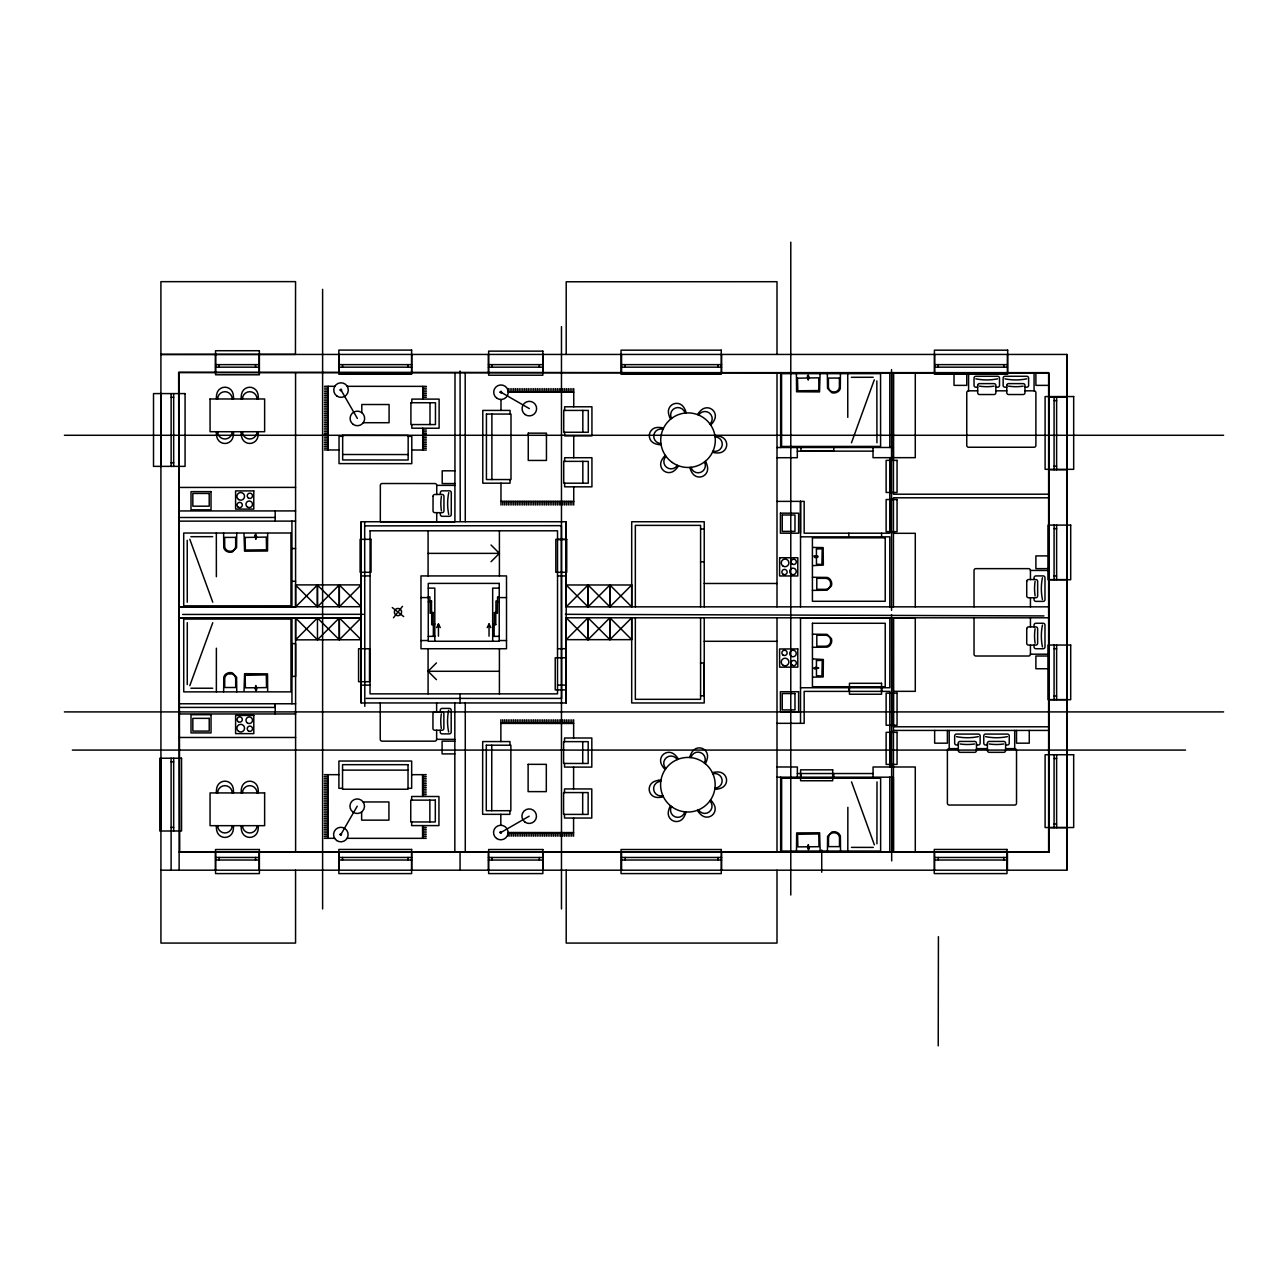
<?xml version="1.0" encoding="UTF-8"?>
<svg xmlns="http://www.w3.org/2000/svg" width="1288" height="1288" viewBox="0 0 1288 1288"><rect width="100%" height="100%" fill="white"/><g stroke="black" fill="none" stroke-linecap="round" stroke-linejoin="round"><path stroke-width="1.5" d="M160.936 870.189L1066.818 870.205L1066.818 354.442L160.936 354.442L295.451 354.393L295.564 281.621L160.903 281.669L160.936 943.074L295.564 943.074L295.564 870.189M160.936 831.001L160.936 758.23M160.936 466.433L160.936 393.645M171.111 870.189L171.111 758.23M171.127 466.433L171.127 393.645M173.671 831.001L173.671 758.23M173.671 466.433L173.671 393.645M179.129 870.189L179.129 372.635L1048.625 372.635L1048.625 852.012L179.129 851.996M187.259 684.572L187.291 622.7M215.515 870.189L215.515 851.996M215.515 372.635L215.515 354.442M216.368 691.881L216.384 648.202M219.153 860.014L219.153 857.454M219.153 367.177L219.153 364.633M223.645 691.881L223.806 677.246A5.699 5.699 0 0 1 225.947 673.994L227.96 672.948A7.148 7.148 0 0 1 232.452 672.948L236.606 677.246L236.751 691.881M244.028 691.35L244.591 673.688L267.534 673.866L267.679 691.35M255.539 860.014L255.539 857.454M255.539 367.177L255.539 364.633M259.178 870.189L259.178 851.996M259.178 372.635L259.178 354.442M275.181 517.47L179.096 517.502L179.129 606.841L295.596 606.793L295.58 584.897L361.171 584.881L361.187 639.75L295.612 639.862L295.596 617.999L361.139 617.918L339.308 639.782L317.46 617.966L295.612 639.862M295.596 606.793L295.564 372.635M324.479 449.963L328.118 449.963L328.166 386.303M338.889 870.189L338.889 851.996M338.905 372.635L338.905 354.442M342.528 860.014L342.528 857.454M342.544 367.177L342.544 364.633M361.187 702.958L361.187 521.737L566.205 521.737L566.205 702.958L361.187 702.958L361.187 617.95L179.129 617.789L295.596 617.999L317.476 639.814L339.308 617.95L339.356 639.782L339.291 617.918L361.187 639.75M179.129 606.841L361.187 606.712L361.187 521.737M361.799 412.659L361.799 404.513L389.089 404.529L389.073 422.722L363.28 422.706M408.022 860.014L408.022 857.454M408.038 367.177L408.038 364.633M411.661 870.205L411.661 851.996M411.822 424.557L411.822 428.196L439.095 428.228L439.128 399.119L411.838 399.103L411.838 402.742M411.677 372.635L411.677 354.442M420.983 640.539L420.983 648.733L506.506 648.733L506.506 575.929L420.967 575.929L420.983 640.539L428.26 640.539M422.706 450.027L422.738 428.212M422.754 399.103L422.77 386.368M428.083 693.862L428.083 648.733M429.999 424.573L430.015 402.742M436.713 521.753L436.713 512.656M436.729 494.463L436.745 485.367A1.819 1.819 0 0 0 434.925 483.547L382.166 483.515A1.819 1.819 0 0 0 380.346 485.318L380.314 521.721L454.906 521.769L455.002 372.602M440.351 512.672L440.351 514.492A1.819 1.819 0 0 0 442.17 516.311L449.448 516.311A1.819 1.819 0 0 0 451.267 514.492L451.283 492.66A1.819 1.819 0 0 0 449.464 490.841L442.186 490.841A1.819 1.819 0 0 0 440.367 492.66L440.367 494.479M460.058 702.958L460.058 693.862M465.274 852.012L465.274 702.958M488.394 870.221L488.394 852.028M488.41 372.635L488.41 354.442M491.726 810.699L491.774 745.205M491.887 479.555L491.887 414.06M492.032 860.046L492.032 857.486M492.048 367.177L492.048 364.633M499.406 693.862L499.406 648.733M500.807 825.254L500.823 814.338M500.871 741.582L500.871 719.751M500.968 505.025L500.984 483.193M500.984 410.421L500.984 399.505M502.69 723.389L502.69 719.751M502.787 505.025L502.787 501.386M504.51 723.389L504.51 719.751M504.606 505.025L504.606 501.386M506.329 723.389L506.329 719.751M506.426 505.025L506.426 501.386M508.084 836.186L508.084 832.547L573.562 832.595M508.148 723.389L508.148 719.751M508.245 505.025L508.245 501.386M508.261 388.59L508.261 392.228L573.74 392.228M509.903 836.186L509.903 832.547M509.919 810.716L509.903 814.354L482.63 814.322L482.678 741.566L509.968 741.582L509.968 745.221M509.968 723.389L509.968 719.751M510.064 505.025L510.064 501.386M510.064 479.555L510.064 483.193L482.791 483.193L482.791 410.421L510.064 410.421L510.064 414.06M510.08 392.228L510.08 388.59M511.722 836.186L511.722 832.547M511.787 723.389L511.787 719.751M511.883 505.025L511.883 501.386M511.899 392.228L511.899 388.59M513.606 723.389L513.606 719.751M513.542 836.186L513.542 832.547M513.703 505.025L513.703 501.386M513.719 392.228L513.719 388.59M515.361 836.186L515.361 832.547M515.425 723.389L515.425 719.751M515.522 505.025L515.522 501.386M515.538 392.228L515.538 388.59M517.18 836.186L517.18 832.547M517.245 723.389L517.245 719.751M517.341 505.025L517.341 501.386M517.357 392.228L517.357 388.59M519 836.186L519 832.547M519.064 723.389L519.064 719.751M519.161 505.025L519.161 501.386M519.177 392.228L519.177 388.59M520.819 836.186L520.819 832.547M520.883 723.405L520.883 719.767M520.98 505.025L520.98 501.386M520.996 392.228L520.996 388.59M522.638 836.186L522.638 832.547M522.703 723.405L522.703 719.767M522.799 505.025L522.799 501.386M522.815 392.228L522.815 388.59M524.457 836.202L524.457 832.563M524.522 723.405L524.522 719.767M524.619 505.025L524.619 501.386M524.635 392.228L524.635 388.59M526.277 836.202L526.277 832.563M526.341 723.405L526.341 719.767M526.438 505.025L526.438 501.386M526.454 392.228L526.454 388.59M528.096 836.202L528.096 832.563M528.161 723.405L528.161 719.767M528.257 505.025L528.257 501.386M528.273 392.228L528.273 388.59M529.98 723.405L529.98 719.767M529.915 836.202L529.915 832.563M530.076 505.025L530.076 501.386M530.093 392.228L530.093 388.59M531.735 836.202L531.735 832.563M531.799 723.405L531.799 719.767M531.896 505.025L531.896 501.386M531.912 392.228L531.912 388.59M533.554 836.202L533.554 832.563M533.618 723.405L533.618 719.767M533.715 505.025L533.715 501.386M533.731 392.228L533.731 388.59M535.373 836.202L535.373 832.563M535.438 723.405L535.438 719.767M535.534 505.025L535.534 501.386M535.55 392.228L535.55 388.59M537.193 836.202L537.193 832.563M537.257 723.405L537.273 719.767M537.354 505.025L537.354 501.386M537.37 392.228L537.37 388.59M539.012 836.202L539.012 832.563M539.076 723.405L539.092 719.767M539.173 505.025L539.173 501.386M539.334 860.046L539.334 857.502M539.189 392.228L539.189 388.59M539.35 367.177L539.35 364.633M540.831 836.202L540.831 832.563M540.896 723.421L540.912 719.783M540.992 505.025L540.992 501.386M541.008 392.228L541.008 388.59M542.651 836.202L542.651 832.563M542.715 723.421L542.731 719.783M542.812 505.025L542.812 501.386M542.828 392.228L542.828 388.59M542.973 870.237L542.973 852.044M542.989 372.635L542.989 354.442M544.47 836.218L544.47 832.563M544.534 723.421L544.55 719.783M544.631 505.025L544.631 501.386M544.647 392.228L544.647 388.59M546.354 723.421L546.37 719.783M546.289 836.218L546.289 832.579M546.45 505.025L546.45 501.386M546.466 392.228L546.466 388.59M548.108 836.218L548.108 832.579M548.173 723.421L548.189 719.783M548.269 505.025L548.269 501.386M548.286 392.228L548.286 388.59M549.928 836.218L549.928 832.579M549.992 723.421L550.008 719.783M550.089 505.025L550.089 501.386M550.105 392.228L550.105 388.59M551.747 836.218L551.747 832.579M551.811 723.421L551.827 719.783M551.908 505.025L551.908 501.386M551.924 392.228L551.924 388.59M553.566 836.218L553.566 832.579M553.631 723.421L553.647 719.783M553.727 505.025L553.727 501.386M553.743 392.228L553.743 388.59M555.386 836.218L555.386 832.579M555.45 723.421L555.466 719.783M555.547 505.025L555.547 501.386M555.563 392.228L555.563 388.59M557.205 836.218L557.205 832.579M557.269 723.421L557.285 719.783M557.366 505.025L557.366 501.386M557.382 392.228L557.382 388.59M559.024 836.218L559.024 832.579M559.089 723.421L559.105 719.783M559.185 505.025L559.185 501.386M559.201 392.228L559.201 388.59M560.844 836.218L560.844 832.579M560.908 723.437L560.924 719.799M561.005 505.025L561.005 501.386M561.021 392.228L561.021 388.59M562.663 836.218L562.663 832.579M562.727 723.437L562.743 719.799M562.824 505.025L562.824 501.386M562.84 392.228L562.84 388.59M564.482 836.218L564.482 832.579M564.498 814.386L564.482 818.025L591.772 818.057L591.788 788.948L564.514 788.932L564.514 792.571M564.53 763.446L564.53 767.085L591.804 767.117L591.836 738.008L564.547 737.992L564.547 741.63M564.547 723.437L564.563 719.799M564.643 505.025L564.643 501.386M564.659 483.193L564.659 486.832L591.933 486.832L591.933 457.723L564.659 457.723L564.659 461.362M564.659 432.253L564.659 435.891L591.933 435.891L591.933 406.783L564.659 406.783L564.659 410.421M564.659 392.228L564.659 388.59M566.205 870.205L566.205 943.074L777.002 943.074L777.002 870.205M566.205 702.958L566.205 617.805L1048.625 617.805M1048.625 606.841L566.205 606.841L566.205 521.737M566.205 354.442L566.205 281.782L777.002 281.702L777.002 354.442M566.301 836.234L566.301 832.595M566.366 723.437L566.382 719.799M566.462 505.025L566.462 501.386M566.479 392.228L566.479 388.59M568.121 836.234L568.121 832.595M568.185 723.437L568.201 719.799M568.282 505.025L568.282 501.386M568.298 392.228L568.298 388.59M569.94 836.234L569.94 832.595M570.004 723.437L570.021 719.799M570.101 505.025L570.101 501.386M570.117 392.228L570.117 388.59M571.759 836.234L571.759 832.595M571.824 723.437L571.84 719.799M571.92 505.025L571.92 501.386M571.936 392.228L571.936 388.59M573.579 836.234L573.579 818.041M573.595 788.932L573.611 767.101M573.643 737.992L573.659 719.799M573.74 505.025L573.74 486.832M573.74 457.723L573.74 435.891M573.74 406.783L573.756 388.59M582.675 814.402L582.691 792.587M582.723 763.462L582.74 741.647M582.836 483.193L582.836 461.362M582.836 432.253L582.836 410.421M621.573 870.205L621.573 852.012M621.573 372.635L621.573 354.442M625.211 860.014L625.211 857.47M625.211 367.177L625.211 364.633M566.205 617.805L588.069 639.653L609.868 617.805L609.9 639.653L588.036 617.805L566.205 639.669L631.732 639.653L609.868 617.805L609.868 639.669L631.7 617.805L631.7 702.958L704.23 702.958L704.23 617.805M566.205 606.841L588.069 584.994L609.868 606.841L609.9 584.994L588.036 606.841L566.205 584.977L631.732 584.994L609.868 606.841L609.868 584.977L631.7 606.841L631.7 521.737L704.23 521.737L704.23 606.841M635.338 617.805L635.338 699.32L700.591 699.32L700.591 617.805M635.338 606.841L635.338 525.375L700.591 525.375L700.591 606.841M717.996 860.014L717.996 857.47M717.996 367.177L717.996 364.633M721.634 870.205L721.634 852.012M721.634 372.635L721.634 354.442M777.002 852.012L777.002 617.805M777.002 606.841L777.002 372.635M780.641 852.012L780.641 777.179M780.641 447.532L780.641 372.635M796.483 850.418L796.676 832.917L819.619 832.789L820.15 850.434M797.369 777.179L797.369 766.988L777.002 766.988M889.799 766.988L889.799 691.382L804.163 691.382L804.163 723.325L800.524 723.325L800.524 617.805L915.269 617.805L915.285 691.334L893.453 691.334L893.437 617.805L893.453 852.012L893.437 777.179L777.002 777.179M800.524 606.841L800.524 501.37L800.524 533.2M801.007 777.179L801.007 773.541M827.427 850.998L827.588 836.363L831.758 832.064A7.148 7.148 0 0 1 836.234 832.064L838.246 833.111A5.699 5.699 0 0 1 840.388 836.363L840.533 850.998M833.755 777.179L833.755 773.541M847.81 851.014L847.858 807.335M848.84 691.382L848.84 687.744M873.071 777.179L873.071 766.988L915.269 766.988L915.285 852.012M876.935 843.769L876.999 781.897M881.588 691.382L881.588 687.744M889.799 852.012L889.799 777.179M889.847 617.789L889.799 687.744L800.524 687.744M889.799 457.675L889.799 533.2L804.163 533.2L804.163 501.37L777.002 501.386M889.799 447.483L889.799 372.635M891.538 610.351L891.538 369.592M893.437 606.841L893.437 497.796L1048.625 497.796M915.269 606.857L915.285 533.312L893.453 533.312M915.285 372.635L915.269 457.659L873.023 457.691L873.006 447.5M934.637 870.205L934.637 852.012M934.653 730.441L934.653 743.176L947.388 743.176L947.388 730.441M934.653 372.635L934.653 354.442M938.276 860.014L938.276 857.47M938.292 367.177L938.292 364.633M1005.606 748.634L1014.703 748.634A1.819 1.819 0 0 1 1016.522 750.453L1016.522 803.213A1.819 1.819 0 0 1 1014.703 805.048L949.208 805.032A1.819 1.819 0 0 1 947.388 803.213L947.388 750.453A1.819 1.819 0 0 1 949.208 748.634L949.208 730.441M954.022 372.635L954.022 385.37L966.757 385.37L966.757 372.635M1024.974 390.828L1034.071 390.828A1.819 1.819 0 0 1 1035.89 392.647L1035.89 445.423A1.819 1.819 0 0 1 1034.071 447.242L968.576 447.242A1.819 1.819 0 0 1 966.757 445.423L966.757 392.647A1.819 1.819 0 0 1 968.576 390.828L968.576 372.635M974.034 617.805L974.034 654.191A1.819 1.819 0 0 0 975.853 656.011L1028.613 656.011A1.819 1.819 0 0 0 1030.432 654.191L1048.625 654.191M974.034 606.841L974.034 570.455A1.819 1.819 0 0 1 975.853 568.636L1028.613 568.636A1.819 1.819 0 0 1 1030.432 570.455L1030.432 579.552M1003.787 860.014L1003.787 857.47M1003.787 367.177L1003.787 364.633M1007.425 870.205L1007.425 852.012M1007.425 372.635L1007.425 354.442M1014.703 748.634L1014.703 730.441M1016.522 730.441L1016.522 743.176L1029.257 743.176L1029.257 730.441M1030.432 654.191L1030.432 645.095M1030.432 626.902L1030.432 617.805M1030.432 606.841L1030.432 597.745M1034.071 645.095L1034.071 646.914A1.819 1.819 0 0 0 1035.89 648.733L1043.167 648.733A1.819 1.819 0 0 0 1044.987 646.914L1044.987 625.082A1.819 1.819 0 0 0 1043.167 623.263L1035.89 623.263A1.819 1.819 0 0 0 1034.071 625.082L1034.071 626.902M1034.071 597.745L1034.071 599.564A1.819 1.819 0 0 0 1035.89 601.383L1043.167 601.383A1.819 1.819 0 0 0 1044.987 599.564L1044.987 577.732A1.819 1.819 0 0 0 1043.167 575.913L1035.89 575.913A1.819 1.819 0 0 0 1034.071 577.732L1034.071 579.552M1034.071 390.828L1034.071 372.635M1035.89 372.635L1035.89 385.37L1048.625 385.37M1054.083 827.653L1054.083 754.881M1054.083 699.642L1054.083 645.063M1054.083 579.6L1054.083 525.021M1054.083 469.782L1054.083 397.01M1056.627 827.653L1056.627 754.881M1056.627 699.642L1056.627 645.063M1056.627 579.6L1056.627 525.021M1056.627 469.782L1056.627 397.01M631.7 606.841L631.732 584.994M938.228 1045.84L938.421 936.682M233.466 398.91L233.498 398.105A21.703 21.703 0 0 0 233.08 393.838A8.308 8.308 0 0 0 216.803 393.838A21.703 21.703 0 0 0 216.384 398.105L216.416 398.974M258.276 398.91L258.308 398.105A21.703 21.703 0 0 0 257.874 393.838A8.308 8.308 0 0 0 241.613 393.838A21.703 21.703 0 0 0 241.178 398.105L241.226 398.974M216.416 825.672L216.384 826.477A21.703 21.703 0 0 0 216.803 830.808A8.308 8.308 0 0 0 233.08 830.808A21.703 21.703 0 0 0 233.498 826.526L233.466 825.785M241.226 825.672L241.178 826.477A21.703 21.703 0 0 0 241.613 830.808A8.308 8.308 0 0 0 257.874 830.808A21.703 21.703 0 0 0 258.308 826.526L258.276 825.769M216.416 431.721L216.384 432.414A21.703 21.703 0 0 0 216.803 436.857A8.308 8.308 0 0 0 233.08 436.857A21.703 21.703 0 0 0 233.498 432.575L233.466 431.77M241.226 431.721L241.194 432.414A21.703 21.703 0 0 0 241.613 436.857A8.308 8.308 0 0 0 257.874 436.857A21.703 21.703 0 0 0 258.308 432.575L258.276 431.77M233.466 792.861L233.498 792.056A21.703 21.703 0 0 0 233.08 787.789A8.308 8.308 0 0 0 216.803 787.789A21.703 21.703 0 0 0 216.384 792.072L216.416 792.925M258.276 792.861L258.308 792.056A21.703 21.703 0 0 0 257.874 787.789A8.308 8.308 0 0 0 241.613 787.789A21.703 21.703 0 0 0 241.178 792.072L241.226 792.925M256.425 537.128L255.829 539.334L254.911 535.18L255.829 534.262L256.586 536.694L255.217 537.08M808.88 377.787L808.236 380.073L807.318 375.919L808.236 375.001L809.009 377.432L807.624 377.819M255.217 687.84L255.861 685.554L256.763 689.708L255.861 690.626L255.088 688.195L256.505 687.84M807.673 846.908L808.317 844.622L809.234 848.792L808.317 849.694L807.56 847.263L808.961 846.908M851.465 442.814L874.278 379.847M189.819 685.651L212.762 622.716M436.632 627.61L438.451 623.972L440.271 627.61M487.218 627.61L489.038 623.972L490.857 627.61M340.853 834.56L357.227 806.208M393.468 617.773L402.484 606.358M295.58 606.938L317.379 585.042L339.308 606.809L361.123 584.913M491.034 561.729L499.406 553.373L491.034 545.001M436.455 679.662L428.083 671.289L436.439 662.934M816.528 668.665L816.141 667.281L813.71 668.037L814.612 668.955L818.766 668.037L816.528 667.426M816.463 557.173C817.156 554.065 820.665 558.268 814.596 557.446L813.952 555.885L816.463 555.885M500.807 832.531L529.175 816.19M851.368 377.303L873.2 377.271M328.118 449.963L339.034 449.963M365.438 525.874L560.956 525.665M215.515 364.633L259.178 364.633M338.905 364.633L411.677 364.633M488.41 364.633L542.989 364.633M621.573 364.633L721.634 364.633M934.653 364.633L1007.425 364.633M215.515 367.177L259.178 367.177M338.905 367.177L411.677 367.177M488.41 367.177L542.989 367.177M621.573 367.177L721.634 367.177M934.653 367.177L1007.425 367.177M977.673 387.189L975.853 387.189A1.819 1.819 0 0 1 974.034 385.37L974.034 378.092A1.819 1.819 0 0 1 975.853 376.273L997.685 376.273A1.819 1.819 0 0 1 999.504 378.092L999.504 385.37A1.819 1.819 0 0 1 997.685 387.189L995.865 387.189M1006.781 387.189L1004.962 387.189A1.819 1.819 0 0 1 1003.143 385.37L1003.143 378.092A1.819 1.819 0 0 1 1004.962 376.273L1026.794 376.273A1.819 1.819 0 0 1 1028.613 378.092L1028.613 385.37A1.819 1.819 0 0 1 1026.794 387.189L1024.974 387.189M968.576 390.828L977.673 390.828M995.865 390.828L1006.781 390.828M1048.625 397.01L1066.818 397.01M171.127 397.284L173.671 397.284M1054.083 400.649L1056.627 400.649M64.4 435.28L1223.6 435.28M777.002 447.532L893.389 447.483L893.437 457.675M797.304 451.154L873.006 451.138M777.002 457.723L797.32 457.707L797.304 447.516M893.437 459.623L889.799 459.639L889.799 492.386M171.127 462.795L173.671 462.795M1054.083 466.143L1056.627 466.143M1048.625 469.782L1066.818 469.782M295.548 487.395L179.129 487.444L179.129 510.95L295.564 510.917M1048.625 494.206L893.437 494.206L893.453 372.635L893.389 447.483M893.437 499.325L889.783 499.325L889.799 531.509M500.984 501.386L573.74 501.386M179.096 521.141L295.564 521.109M1054.083 528.66L1056.627 528.66M700.591 529.014L704.23 529.014M190.865 536.694L212.697 536.677M800.524 536.838L889.783 536.838L889.799 606.841M557.527 539.543L566.205 539.543M812.953 547.432L823.161 547.593L823.338 565.078L812.97 565.625M291.941 548.543L295.58 548.543M428.083 553.373L499.406 553.373M1048.625 555.901L1035.89 555.901L1035.89 568.636L1048.625 568.636M700.591 561.761L704.23 561.761M1030.432 570.455L1048.625 570.455M361.187 575.945L370.091 575.929M557.527 575.929L566.205 575.945M1054.083 575.961L1056.627 575.961M812.422 577.282L827.057 577.427A5.699 5.699 0 0 1 830.309 579.568L831.356 581.58A7.148 7.148 0 0 1 831.356 586.056L827.057 590.226L812.422 590.387M1048.625 579.6L1066.818 579.6M291.941 581.291L295.596 581.291M704.23 583.48L777.002 583.48M428.26 588.133L434.813 588.133L434.813 641.263M499.229 588.117L492.676 588.117L492.676 641.263M428.26 596.859L429.886 596.859L429.886 601.77L428.26 601.77M499.229 596.859L497.587 596.859L497.41 613.233L495.944 613.233L495.944 601.045L497.41 601.045M420.983 597.584L428.26 597.584M499.229 597.584L506.506 597.584M497.587 601.77L499.229 601.77M182.655 614.457L363.313 614.312M434.813 623.972L433.348 623.972L433.348 636.175L434.813 636.175M492.676 623.972L494.125 623.972L494.125 636.175L492.676 636.175M494.318 624.439L495.767 624.439M812.438 634.195L827.073 634.34L831.356 638.51A7.148 7.148 0 0 1 831.356 642.986L830.325 644.998A5.699 5.699 0 0 1 827.073 647.139L812.438 647.301M825.753 635.258L816.817 635.258L816.817 646.238L825.753 646.238A5.152 5.152 0 0 0 830.631 641.295L830.647 640.184A5.152 5.152 0 0 0 825.753 635.242M428.26 636.353L434.813 636.353M492.676 636.353L499.229 636.353M499.229 640.539L506.506 640.539M704.23 641.295L777.002 641.311M370.01 648.733L358.579 648.75L358.579 681.706L369.511 681.706L369.511 648.75M557.527 648.733L566.205 648.717M1054.083 648.701L1056.627 648.701M1048.625 656.011L1035.89 656.011L1035.89 668.746L1048.625 668.746M566.157 657.782L555.225 657.782L555.225 689.885L566.157 689.885M812.986 658.941L823.354 659.488L823.193 676.973L812.986 677.134M700.479 663.014L704.117 663.014L704.117 695.761L700.479 695.761M428.083 671.289L499.406 671.289M229.65 673.672L230.761 673.672M361.187 685.119L369.994 685.119M557.527 685.119L566.205 685.103M190.898 688.227L212.729 688.227M889.799 693.153L893.437 693.153L893.437 725.337L889.799 725.337M1054.083 696.003L1056.627 696.003M366.275 698.402L561.649 698.402M1048.625 699.642L1066.818 699.642M179.129 703.779L295.596 703.763M179.129 707.418L275.213 707.402L275.213 703.763L275.229 713.955M64.4 711.91L1223.6 711.91M179.129 713.971L295.596 713.955M777.002 723.325L800.524 723.325M893.437 726.786L1048.625 726.786M893.437 730.425L1048.625 730.425M179.129 737.477L295.612 737.477M380.234 702.958L380.234 739.344A1.819 1.819 0 0 0 382.053 741.164L434.813 741.164A1.819 1.819 0 0 0 436.632 739.344L454.825 739.344M454.825 741.164L442.09 741.164L442.09 753.899L454.825 753.899M958.304 744.995L956.485 744.995A1.819 1.819 0 0 1 954.666 743.176L954.666 735.899A1.819 1.819 0 0 1 956.485 734.08L978.317 734.08A1.819 1.819 0 0 1 980.136 735.899L980.136 743.176A1.819 1.819 0 0 1 978.317 744.995L976.497 744.995M987.413 744.995L985.594 744.995A1.819 1.819 0 0 1 983.774 743.176L983.774 735.899A1.819 1.819 0 0 1 985.594 734.08L1007.425 734.08A1.819 1.819 0 0 1 1009.245 735.899L1009.245 743.176A1.819 1.819 0 0 1 1007.425 744.995L1005.606 744.995M949.208 748.634L958.304 748.634M976.497 748.634L987.413 748.634M72.37 750.083L1185.556 750.083M1054.083 758.519L1056.627 758.519M171.111 761.868L173.671 761.868M893.437 765.04L889.799 765.04L889.799 732.292M342.544 770.127L408.022 770.127M797.369 773.541L873.071 773.541M324.351 774.652L338.905 774.684M411.661 774.684L426.215 774.652M324.351 776.471L327.989 776.471M422.577 776.471L426.215 776.471M324.351 778.29L327.989 778.29M422.577 778.29L426.215 778.29M324.351 780.109L327.989 780.109M422.577 780.109L426.215 780.109M324.351 781.929L327.989 781.929M422.577 781.929L426.215 781.929M324.351 783.748L327.989 783.748M422.577 783.748L426.215 783.748M324.351 785.567L327.989 785.567M422.577 785.567L426.215 785.567M324.351 787.387L327.989 787.387M422.577 787.387L426.215 787.387M342.544 788.32L338.905 788.32L338.905 761.031L411.661 761.031L411.661 788.32L408.022 788.32M324.351 789.206L327.989 789.206M422.577 789.206L426.215 789.206M324.351 791.025L327.989 791.025M422.577 791.025L426.215 791.025M324.351 792.845L327.989 792.845M422.577 792.845L426.215 792.845M324.351 794.664L327.989 794.664M422.577 794.664L426.215 794.664M324.351 796.483L327.989 796.483M324.351 798.302L327.989 798.302M324.351 800.122L327.989 800.122M324.351 801.941L327.989 801.941M363.136 801.957L388.928 801.957L388.928 820.15L361.638 820.15L361.638 811.987M324.351 803.76L327.989 803.76M324.351 805.58L327.989 805.58M324.351 807.399L327.989 807.399M324.351 809.218L327.989 809.218M324.351 811.038L327.989 811.038M324.351 812.857L327.989 812.857M324.351 814.676L327.989 814.676M324.351 816.495L327.989 816.495M324.351 818.315L327.989 818.315M324.351 820.134L327.989 820.134M324.351 821.953L327.989 821.953M324.351 823.773L327.989 823.773M1054.083 824.014L1056.627 824.014M324.351 825.592L327.989 825.592M171.111 827.363L173.671 827.363M324.351 827.411L327.989 827.411M422.577 827.427L426.231 827.427M1048.625 827.653L1066.818 827.653M324.351 829.231L327.989 829.231M422.593 829.247L426.231 829.247M324.351 831.05L327.989 831.05M422.593 831.066L426.231 831.066M324.351 832.869L327.989 832.869M422.593 832.885L426.231 832.885M324.351 834.688L327.989 834.688M422.593 834.705L426.231 834.705M324.351 836.508L327.989 836.508M422.593 836.524L426.231 836.524M324.351 838.327L334.622 838.311M347.084 838.327L426.231 838.343M215.515 857.454L259.178 857.454M338.889 857.454L411.661 857.454M488.394 857.486L542.973 857.502M621.573 857.47L721.634 857.47M934.637 857.47L1007.425 857.47M215.515 860.014L259.178 860.014M338.889 860.014L411.661 860.014M488.394 860.046L542.973 860.046M621.573 860.014L721.634 860.014M934.637 860.014L1007.425 860.014M324.528 386.287L334.8 386.32M347.261 386.32L426.409 386.368M324.528 388.107L328.166 388.107M422.77 388.187L426.409 388.187M324.528 389.926L328.166 389.926M422.77 390.006L426.409 390.006M324.528 391.745L328.166 391.745M422.754 391.826L426.392 391.826M324.528 393.565L328.166 393.565M422.754 393.645L426.392 393.645M324.528 395.384L328.166 395.384M422.754 395.464L426.392 395.464M324.512 397.203L328.15 397.203M422.754 397.284L426.392 397.284M324.512 399.022L328.15 399.022M324.512 400.842L328.15 400.842M324.512 402.661L328.15 402.661M324.512 404.48L328.15 404.48M324.512 406.3L328.15 406.3M324.512 408.119L328.15 408.119M324.512 409.938L328.15 409.938M324.512 411.758L328.15 411.758M324.512 413.577L328.15 413.577M324.496 415.396L328.134 415.396M324.496 417.215L328.134 417.215M324.496 419.035L328.134 419.035M324.496 420.854L328.134 420.854M324.496 422.673L328.134 422.673M324.496 424.493L328.134 424.493M324.496 426.312L328.134 426.312M324.496 428.131L328.134 428.131M324.496 429.951L328.134 429.951M422.722 430.031L426.36 430.031M324.496 431.77L328.134 431.77M422.722 431.85L426.36 431.85M324.496 433.589L328.134 433.589M422.722 433.67L426.36 433.67M324.479 435.408L328.118 435.408M422.722 435.489L426.36 435.489M342.672 436.31L339.034 436.31L339.018 463.6L411.79 463.664L411.806 436.374L408.167 436.374M324.479 437.228L328.118 437.228M422.722 437.308L426.36 437.308M324.479 439.047L328.118 439.047M422.722 439.128L426.36 439.128M324.479 440.866L328.118 440.866M422.722 440.947L426.36 440.947M324.479 442.686L328.118 442.686M422.722 442.766L426.36 442.766M324.479 444.505L328.118 444.505M422.722 444.585L426.36 444.585M324.479 446.324L328.118 446.324M422.722 446.405L426.36 446.405M324.479 448.144L328.118 448.144M422.722 448.224L426.36 448.224M411.79 450.011L426.344 450.043M342.656 454.503L408.151 454.551M454.938 470.828L442.203 470.828L442.203 483.564L454.938 483.564M436.745 485.367L454.938 485.383M500.887 723.389L573.643 723.437M851.449 847.375L873.296 847.407M565.384 614.312L1043.988 615.922M500.984 392.228L529.336 408.602M392.26 607.55L403.691 616.582M361.187 606.745L339.275 584.945L317.444 606.873L295.532 585.074M341.03 390.071L357.372 418.439M189.803 539.269L212.762 602.188M851.529 781.864L874.359 844.831M891.538 614.585L891.682 860.899M876.854 380.91L876.935 442.782M847.729 373.665L847.778 417.344M840.436 373.681L840.307 388.316A5.699 5.699 0 0 1 838.166 391.568L836.154 392.615A7.148 7.148 0 0 1 831.678 392.631L827.508 388.332L827.347 373.697M820.07 374.261L819.538 391.906L796.596 391.777L796.403 374.293M631.7 617.805L631.732 639.653M561.439 525.89L561.584 697.838M465.193 372.602L465.274 521.737M460.074 370.976L460.219 520.577M364.681 522.397L364.81 706.371M317.46 617.966L317.476 639.814M291.925 521.109L291.957 606.793M275.181 510.917L275.181 521.109M267.646 533.522L267.518 551.023L244.559 551.2L243.996 533.554M236.718 533.007L236.573 547.641L232.42 551.94A7.148 7.148 0 0 1 227.944 551.94L225.931 550.91A5.699 5.699 0 0 1 223.774 547.658L223.613 533.023M216.336 533.023L216.368 576.702M187.227 540.332L187.275 602.204M1066.818 354.442L1066.818 870.189M881.588 533.232L881.588 536.871M848.84 533.232L848.84 536.871M833.755 447.5L833.755 451.154L801.007 451.154L801.007 447.516M821.728 849.951L821.728 872.25M790.784 242.16L790.784 895.015M561.471 326.637L561.471 908.942M499.406 530.801L499.406 575.929M489.038 623.972L489.038 636.175M460.058 852.012L460.058 870.189M454.825 702.958L454.841 852.012M440.271 712.055L440.271 710.235A1.819 1.819 0 0 1 442.09 708.416L449.367 708.416A1.819 1.819 0 0 1 451.186 710.235L451.186 732.067A1.819 1.819 0 0 1 449.367 733.886L442.09 733.886A1.819 1.819 0 0 1 440.271 732.067L440.271 730.248M438.451 623.972L438.451 636.175M436.632 702.958L436.632 712.055M436.632 730.248L436.632 739.344M429.854 800.138L429.854 821.953M428.083 530.801L428.083 575.929M422.577 774.684L422.577 796.499M422.577 825.592L422.593 838.343M411.661 800.138L411.661 796.499L438.95 796.499L438.95 825.592L411.661 825.592L411.661 821.953M327.989 774.652L327.989 838.311M322.612 289.333L322.612 908.942M295.596 617.999L295.612 851.98M291.957 617.999L291.957 703.763M1007.425 736.639A55.126 55.126 0 0 1 985.594 736.639M1003.787 743.965A48.783 48.783 0 0 1 989.232 743.965M978.317 736.639A55.126 55.126 0 0 1 956.485 736.639M974.678 743.965A48.783 48.783 0 0 1 960.124 743.965M1042.443 646.914A55.126 55.126 0 0 1 1042.443 625.082M1035.101 643.276A48.783 48.783 0 0 1 1035.101 628.721M1026.794 378.833A55.126 55.126 0 0 1 1004.962 378.833M1023.155 386.159A48.783 48.783 0 0 1 1008.601 386.159M997.685 378.833A55.126 55.126 0 0 1 975.853 378.833M994.046 386.159A48.783 48.783 0 0 1 979.492 386.159M1042.443 599.564A55.126 55.126 0 0 1 1042.443 577.732M1035.101 595.925A48.783 48.783 0 0 1 1035.101 581.371M706.371 463.181A21.703 21.703 0 0 1 707.563 467.319A8.308 8.308 0 0 1 692.445 473.324A21.703 21.703 0 0 1 690.465 469.508A8.565 8.565 0 0 1 689.933 467.415M658.796 780.287A21.703 21.703 0 0 0 654.626 781.333A8.308 8.308 0 0 0 656.961 797.433A21.703 21.703 0 0 0 661.259 797.24A8.565 8.565 0 0 0 663.336 796.66M710.638 424.927A8.565 8.565 0 0 0 712.184 423.398A21.703 21.703 0 0 0 714.502 419.775A8.308 8.308 0 0 0 701.735 409.697A21.703 21.703 0 0 0 698.74 412.788A8.565 8.565 0 0 0 697.629 414.639M698.676 415.058A7.277 7.277 0 0 1 709.447 413.062A7.277 7.277 0 0 1 709.994 424.01M670.694 419.099A8.565 8.565 0 0 1 669.647 417.183A21.703 21.703 0 0 1 668.472 413.062A8.308 8.308 0 0 1 683.59 407.056A21.703 21.703 0 0 1 685.57 410.872A8.565 8.565 0 0 1 686.101 412.965M671.579 418.407A7.277 7.277 0 0 1 675.234 408.071A7.277 7.277 0 0 1 684.991 413.062M660.937 443.523A7.277 7.277 0 0 1 653.805 435.199A7.277 7.277 0 0 1 663.014 429.258M712.554 452.152A8.565 8.565 0 0 0 714.647 452.732A21.703 21.703 0 0 0 718.929 452.925A8.308 8.308 0 0 0 721.28 436.825A21.703 21.703 0 0 0 717.11 435.779A8.565 8.565 0 0 0 714.937 435.746M715.098 436.857A7.277 7.277 0 0 1 722.214 445.181A7.277 7.277 0 0 1 713.021 451.122M704.439 461.973A7.277 7.277 0 0 1 700.801 472.31A7.277 7.277 0 0 1 691.044 467.303M661.082 444.634A8.565 8.565 0 0 1 658.909 444.601A21.703 21.703 0 0 1 654.755 443.555A8.308 8.308 0 0 1 657.105 427.455A21.703 21.703 0 0 1 661.404 427.648A8.565 8.565 0 0 1 663.481 428.228M705.325 461.281A8.565 8.565 0 0 1 706.388 463.181M697.468 810.281A8.565 8.565 0 0 0 698.595 812.132A21.703 21.703 0 0 0 701.574 815.224A8.308 8.308 0 0 0 714.341 805.145A21.703 21.703 0 0 0 712.023 801.522A8.565 8.565 0 0 0 710.493 800.009M709.833 800.927A7.277 7.277 0 0 1 709.286 811.875A7.277 7.277 0 0 1 698.515 809.862M685.941 811.939A8.565 8.565 0 0 1 685.393 814.048A21.703 21.703 0 0 1 683.413 817.864A8.308 8.308 0 0 1 668.311 811.826A21.703 21.703 0 0 1 669.502 807.705A8.565 8.565 0 0 1 670.549 805.805M684.83 811.843A7.277 7.277 0 0 1 675.073 816.834A7.277 7.277 0 0 1 671.434 806.497M658.78 780.303A8.565 8.565 0 0 1 660.953 780.254M662.869 795.646A7.277 7.277 0 0 1 653.676 789.689A7.277 7.277 0 0 1 660.792 781.365M665.268 769.435A8.565 8.565 0 0 1 663.723 767.922A21.703 21.703 0 0 1 661.42 764.299A8.308 8.308 0 0 1 674.188 754.221A21.703 21.703 0 0 1 677.166 757.328A8.565 8.565 0 0 1 678.293 759.179M665.912 768.517A7.277 7.277 0 0 1 666.476 757.586A7.277 7.277 0 0 1 677.246 759.598M714.808 789.19A8.565 8.565 0 0 0 716.965 789.158A21.703 21.703 0 0 0 721.135 788.111A8.308 8.308 0 0 0 718.801 772.011A21.703 21.703 0 0 0 714.502 772.204A8.565 8.565 0 0 0 712.425 772.784M712.892 773.814A7.277 7.277 0 0 1 722.085 779.755A7.277 7.277 0 0 1 714.969 788.079M705.212 763.639A8.565 8.565 0 0 0 706.259 761.739A21.703 21.703 0 0 0 707.45 757.618A8.308 8.308 0 0 0 692.332 751.596A21.703 21.703 0 0 0 690.352 755.412A8.565 8.565 0 0 0 689.805 757.505M690.932 757.602A7.277 7.277 0 0 1 700.688 752.611A7.277 7.277 0 0 1 704.327 762.947M232.21 825.672A7.277 7.277 0 0 1 224.933 832.95A7.277 7.277 0 0 1 217.656 825.672M257.02 825.672A7.277 7.277 0 0 1 249.743 832.95A7.277 7.277 0 0 1 242.466 825.672M217.656 792.925A7.277 7.277 0 0 1 224.933 785.648A7.277 7.277 0 0 1 232.21 792.925M242.466 792.925A7.277 7.277 0 0 1 249.743 785.648A7.277 7.277 0 0 1 257.02 792.925M217.656 398.974A7.277 7.277 0 0 1 224.933 391.697A7.277 7.277 0 0 1 232.21 398.974M232.21 431.721A7.277 7.277 0 0 1 224.933 438.999A7.277 7.277 0 0 1 217.656 431.721M257.02 431.721A7.277 7.277 0 0 1 249.743 438.999A7.277 7.277 0 0 1 242.466 431.721M678.406 465.725A8.565 8.565 0 0 1 677.279 467.592A21.703 21.703 0 0 1 674.3 470.684A8.308 8.308 0 0 1 661.533 460.589A21.703 21.703 0 0 1 663.851 456.966A8.565 8.565 0 0 1 665.397 455.453M677.359 465.306A7.277 7.277 0 0 1 666.588 467.319A7.277 7.277 0 0 1 666.041 456.371M441.398 510.853A48.783 48.783 0 0 1 441.398 496.299M448.723 514.492A55.126 55.126 0 0 1 448.739 492.66M441.317 728.428A48.783 48.783 0 0 1 441.317 713.874M448.643 732.067A55.126 55.126 0 0 1 448.643 710.235M229.65 673.688A5.152 5.152 0 0 0 224.708 678.551L224.708 687.502L235.688 687.502L235.688 678.567A5.152 5.152 0 0 0 230.761 673.688M242.466 398.974A7.277 7.277 0 0 1 249.743 391.697A7.277 7.277 0 0 1 257.02 398.974M210.057 398.974L210.057 431.721L264.636 431.721L264.636 398.974L210.057 398.974M245.123 675.331L245.412 687.824L266.536 687.599L266.31 674.864L245.123 675.331M255.362 688.275L256.36 688.806L255.378 688.178M291.941 643.614L291.941 676.361L295.58 676.377L295.58 643.614L291.941 643.614M317.444 584.881L317.444 606.745L317.428 584.913M339.324 584.865L339.308 606.729L339.291 584.897M342.672 435.392L342.656 459.961L408.151 460.009L408.167 435.457L342.672 435.392M370.091 530.801L370.026 693.862L557.527 693.862L557.527 530.801L370.091 530.801M410.92 402.725L410.904 424.557L435.457 424.573L435.473 402.758L410.92 402.725M433.042 496.283L433.026 510.837A1.819 1.819 0 0 0 434.845 512.656L442.122 512.672A1.819 1.819 0 0 0 443.941 510.853L443.958 496.299A1.819 1.819 0 0 0 442.138 494.479L434.861 494.463A1.819 1.819 0 0 0 433.042 496.283M486.317 745.205L486.268 810.699L510.837 810.716L510.885 745.221L486.317 745.205M486.429 414.06L486.429 479.555L510.998 479.555L510.998 414.06L486.429 414.06M528.128 764.331L528.112 791.621L546.305 791.637L546.321 764.348L528.128 764.331M528.257 433.154L528.257 460.444L546.45 460.444L546.45 433.154L528.257 433.154M563.597 792.571L563.564 814.386L588.133 814.419L588.149 792.587L563.597 792.571M563.629 741.63L563.613 763.446L588.181 763.478L588.197 741.647L563.629 741.63M563.725 461.362L563.725 483.193L588.294 483.193L588.294 461.362L563.725 461.362M563.725 410.421L563.725 432.253L588.294 432.253L588.294 410.421L563.725 410.421M588.036 617.805L588.036 639.669L588.036 617.805M588.036 584.977L588.036 606.841L588.069 584.994M781.639 778.258L781.639 851.046L880.638 851.046L880.638 778.258L781.639 778.258M797.594 834.399L797.884 846.892L818.991 846.683L818.782 833.932L797.61 834.302M807.834 847.343L808.816 847.874L807.834 847.295M812.438 623.279L812.438 686.729L885.226 686.729L885.226 623.279L812.438 623.279M815.529 667.554L816.415 668.391L815.529 667.554M816.431 660.583L816.479 675.701L821.921 676.007L822.227 660.374L816.431 660.535M828.506 837.667L828.49 846.619L839.47 846.619L839.486 837.683A5.152 5.152 0 0 0 834.544 832.805L833.449 832.789A5.152 5.152 0 0 0 828.49 837.667M958.304 743.24L958.304 750.518A1.819 1.819 0 0 0 960.124 752.337L974.678 752.337A1.819 1.819 0 0 0 976.497 750.518L976.497 743.24A1.819 1.819 0 0 0 974.678 741.421L960.124 741.421A1.819 1.819 0 0 0 958.304 743.24M977.673 385.434L977.673 392.711A1.819 1.819 0 0 0 979.492 394.531L994.046 394.531A1.819 1.819 0 0 0 995.865 392.711L995.865 385.434A1.819 1.819 0 0 0 994.046 383.615L979.492 383.615A1.819 1.819 0 0 0 977.673 385.434M987.413 743.24L987.413 750.518A1.819 1.819 0 0 0 989.232 752.337L1003.787 752.337A1.819 1.819 0 0 0 1005.606 750.518L1005.606 743.24A1.819 1.819 0 0 0 1003.787 741.421L989.232 741.421A1.819 1.819 0 0 0 987.413 743.24M1006.781 385.434L1006.781 392.711A1.819 1.819 0 0 0 1008.601 394.531L1023.155 394.531A1.819 1.819 0 0 0 1024.974 392.711L1024.974 385.434A1.819 1.819 0 0 0 1023.155 383.615L1008.601 383.615A1.819 1.819 0 0 0 1006.781 385.434M1026.729 628.721L1026.729 643.276A1.819 1.819 0 0 0 1028.549 645.095L1035.826 645.095A1.819 1.819 0 0 0 1037.645 643.276L1037.645 628.721A1.819 1.819 0 0 0 1035.826 626.902L1028.549 626.902A1.819 1.819 0 0 0 1026.729 628.721M1026.729 581.371L1026.729 595.925A1.819 1.819 0 0 0 1028.549 597.745L1035.842 597.745A1.819 1.819 0 0 0 1037.661 595.925L1037.661 581.371A1.819 1.819 0 0 0 1035.842 579.552L1028.549 579.552A1.819 1.819 0 0 0 1026.729 581.371M779.626 557.736L779.578 575.945L797.771 575.978L797.819 557.784L779.626 557.736M780.447 513.155L780.399 533.184L798.608 533.216L798.641 513.204L780.447 513.155M782.267 514.991L782.235 531.364L794.97 531.397L795.002 515.007L782.267 514.991M340.129 389.99C342.012 393.146 342.093 386.996 340.129 389.99M339.952 834.479C341.9 837.57 342.061 831.468 339.952 834.479M500.082 392.148C502.127 395.255 501.982 389.04 500.082 392.148M499.905 832.451C501.966 835.461 501.757 829.585 499.937 832.273M245.09 537.499L245.396 550.04L266.519 549.799L266.31 537.08L245.106 537.45M256.328 536.613L255.33 536.082L256.328 536.613M797.497 378.253L797.819 390.795L818.927 390.522L818.733 377.803L797.514 378.189M808.735 377.352L807.737 376.821L808.735 377.352M816.415 549.026L816.463 564.192L821.905 564.498L822.195 548.865L816.431 548.913M816.544 556.529C815.884 558.171 815.465 554.886 816.544 556.529M839.39 378.06L828.409 378.076L828.425 387.028A5.152 5.152 0 0 0 833.368 391.89L834.479 391.906A5.152 5.152 0 0 0 839.406 387.012L839.39 378.06M797.771 648.927L779.578 648.975L779.626 667.168L797.819 667.136L797.771 648.927M798.608 691.704L780.399 691.736L780.447 711.749L798.641 711.717L798.608 691.704M794.97 693.524L782.235 693.556L782.267 709.93L795.002 709.897L794.97 693.524M411.629 350.094L338.857 350.094L338.857 374.245L411.629 374.245L411.629 350.094M721.264 350.175L621.041 350.175L621.041 374.245L721.264 374.245L721.264 350.175M1007.683 350.175L934.412 350.175L934.412 374.245L1007.683 374.245L1007.683 350.175M259.387 350.722L215.547 350.722L215.547 374.792L259.387 374.792L259.387 350.722M542.86 351.141L488.635 351.141L488.635 375.211L542.86 375.211L542.86 351.141M880.557 373.633L781.558 373.665L781.591 446.453L880.59 446.421L880.557 373.633M185.07 393.581L153.513 393.581L153.513 466.369L185.07 466.369L185.07 393.581M1073.677 396.559L1045.099 396.559L1045.099 469.331L1073.677 469.331L1073.677 396.559M897.06 460.363L886.128 460.363L886.128 492.467L897.06 492.467L897.06 460.363M253.784 490.905L235.591 490.905L235.591 509.098L253.784 509.098L253.784 490.905M211.023 491.63L191.01 491.63L191.01 509.823L211.023 509.823L211.023 491.63M209.203 493.449L192.83 493.449L192.83 506.184L209.203 506.184L209.203 493.449M897.06 499.535L886.128 499.535L886.128 531.638L897.06 531.638L897.06 499.535M1070.698 525.101L1048.062 525.101L1048.062 579.745L1070.698 579.745L1070.698 525.101M290.943 533.007L183.701 533.039L183.717 605.859L290.975 605.811L290.943 533.007M235.656 537.386L224.676 537.402L224.692 546.337A5.152 5.152 0 0 0 229.634 551.216L230.729 551.232A5.152 5.152 0 0 0 235.672 546.337L235.656 537.386M885.21 537.821L812.406 537.853L812.422 601.303L885.226 601.271L885.21 537.821M371.041 539.334L360.109 539.334L360.109 572.291L371.041 572.291L371.041 539.334M566.736 539.334L555.82 539.334L555.82 572.291L566.736 572.291L566.736 539.334M825.737 578.344L816.801 578.344L816.801 589.324L825.753 589.308A5.152 5.152 0 0 0 830.615 584.382L830.631 583.271A5.152 5.152 0 0 0 825.737 578.328M499.229 583.4L428.26 583.4L428.26 641.263L499.229 641.263L499.229 583.4M431.528 601.045L430.079 601.045L430.079 613.233L431.528 613.233L431.528 601.045M433.171 612.508L431.705 612.508L431.705 624.696L433.171 624.696L433.171 612.508M495.767 612.508L494.318 612.508L494.318 624.696L495.767 624.696L495.767 612.508M290.975 619.061L183.717 619.061L183.733 691.881L290.975 691.865L290.975 619.061M1070.698 645.047L1048.062 645.047L1048.062 699.69L1070.698 699.69L1070.698 645.047M881.555 683.3L849.452 683.3L849.452 694.232L881.555 694.232L881.555 683.3M897.06 693.137L886.128 693.137L886.128 725.241L897.06 725.241L897.06 693.137M442.042 712.055L434.764 712.055A1.819 1.819 0 0 0 432.945 713.874L432.945 728.428A1.819 1.819 0 0 0 434.764 730.248L442.042 730.248A1.819 1.819 0 0 0 443.861 728.428L443.861 713.874A1.819 1.819 0 0 0 442.042 712.055M211.039 714.695L191.01 714.711L191.01 732.904L211.039 732.904L211.039 714.695M253.8 715.42L235.607 715.436L235.607 733.629L253.8 733.629L253.8 715.42M209.219 718.35L192.83 718.35L192.83 731.085L209.219 731.085L209.219 718.35M897.06 732.309L886.128 732.309L886.128 764.412L897.06 764.412L897.06 732.309M1073.677 754.736L1045.099 754.736L1045.099 827.524L1073.677 827.524L1073.677 754.736M181.544 758.23L159.793 758.23L159.793 831.001L181.544 831.001L181.544 758.23M408.022 764.67L342.544 764.67L342.544 789.238L408.022 789.238L408.022 764.67M832.692 769.838L800.589 769.838L800.589 780.753L832.692 780.753L832.692 769.838M264.636 792.925L210.057 792.925L210.057 825.672L264.636 825.672L264.636 792.925M435.312 800.138L410.743 800.138L410.743 821.953L435.312 821.953L435.312 800.138M259.387 849.517L215.547 849.517L215.547 873.586L259.387 873.586L259.387 849.517M411.629 849.452L338.857 849.452L338.857 873.586L411.629 873.586L411.629 849.452M542.86 849.517L488.635 849.517L488.635 873.586L542.86 873.586L542.86 849.517M721.264 849.517L621.041 849.517L621.041 873.586L721.264 873.586L721.264 849.517M1007.007 849.452L934.251 849.452L934.251 873.586L1007.007 873.586L1007.007 849.452M1048.915 852.205L179.724 852.205L178.63 372.248L1048.915 373.134L1048.915 852.205M672.32 462.505A27.29 27.29 0 0 0 715.194 442.621A27.29 27.29 0 0 0 676.538 415.428A27.29 27.29 0 0 0 672.32 462.505M672.175 807.045A27.29 27.29 0 0 0 715.065 787.161A27.29 27.29 0 0 0 676.393 759.968A27.29 27.29 0 0 0 672.175 807.045M792.394 564.144A2.64 2.64 0 0 0 796.354 561.874A2.64 2.64 0 0 0 792.394 559.588A2.64 2.64 0 0 0 792.394 564.144M783.152 566.189A3.816 3.816 0 0 0 788.884 562.888A3.816 3.816 0 0 0 783.168 559.572A3.816 3.816 0 0 0 783.152 566.189M791.347 574.255A3.268 3.268 0 0 0 796.258 571.421A3.268 3.268 0 0 0 791.347 568.588A3.268 3.268 0 0 0 791.347 574.255M783.185 574.319A2.64 2.64 0 0 0 787.145 572.049A2.64 2.64 0 0 0 783.185 569.747A2.64 2.64 0 0 0 783.185 574.319M792.201 665.204A2.64 2.64 0 0 0 796.338 663.272A2.64 2.64 0 0 0 792.603 660.647A2.64 2.64 0 0 0 792.201 665.204M782.879 665.155A3.816 3.816 0 0 0 788.868 662.37A3.816 3.816 0 0 0 783.458 658.571A3.816 3.816 0 0 0 782.879 665.155M791.106 656.172A3.268 3.268 0 0 0 796.242 653.789A3.268 3.268 0 0 0 791.605 650.521A3.268 3.268 0 0 0 791.106 656.172M782.991 655.045A2.64 2.64 0 0 0 787.129 653.113A2.64 2.64 0 0 0 783.394 650.488A2.64 2.64 0 0 0 782.991 655.045M248.375 730.876A2.64 2.64 0 0 0 252.512 728.944A2.64 2.64 0 0 0 248.777 726.319A2.64 2.64 0 0 0 248.375 730.876M247.36 722.906A3.268 3.268 0 0 0 252.512 720.523A3.268 3.268 0 0 0 247.876 717.255A3.268 3.268 0 0 0 247.36 722.906M238.538 731.294A3.816 3.816 0 0 0 244.543 728.509A3.816 3.816 0 0 0 239.133 724.693A3.816 3.816 0 0 0 238.538 731.294M238.183 721.683A2.64 2.64 0 0 0 242.321 719.767A2.64 2.64 0 0 0 238.586 717.126A2.64 2.64 0 0 0 238.183 721.683M248.359 497.973A2.64 2.64 0 0 0 252.496 496.057A2.64 2.64 0 0 0 248.761 493.417A2.64 2.64 0 0 0 248.359 497.973M247.344 506.973A3.268 3.268 0 0 0 252.496 504.59A3.268 3.268 0 0 0 247.859 501.322A3.268 3.268 0 0 0 247.344 506.973M238.522 499.486A3.816 3.816 0 0 0 244.527 496.701A3.816 3.816 0 0 0 239.117 492.885A3.816 3.816 0 0 0 238.522 499.486M238.167 507.166A2.64 2.64 0 0 0 242.305 505.234A2.64 2.64 0 0 0 238.57 502.61A2.64 2.64 0 0 0 238.167 507.166M395.883 615.036A3.639 3.639 0 0 0 401.598 612.396A3.639 3.639 0 0 0 396.446 608.757A3.639 3.639 0 0 0 395.883 615.036M524.989 822.13A7.277 7.277 0 0 0 536.436 816.834A7.277 7.277 0 0 0 526.116 809.589A7.277 7.277 0 0 0 524.989 822.13M496.621 838.488A7.277 7.277 0 0 0 508.052 833.191A7.277 7.277 0 0 0 497.748 825.93A7.277 7.277 0 0 0 496.621 838.488M353.186 424.396A7.277 7.277 0 0 0 364.633 419.099A7.277 7.277 0 0 0 354.313 411.838A7.277 7.277 0 0 0 353.186 424.396M336.844 396.028A7.277 7.277 0 0 0 348.275 390.715A7.277 7.277 0 0 0 337.971 383.47A7.277 7.277 0 0 0 336.844 396.028M353.041 812.164A7.277 7.277 0 0 0 364.472 806.851A7.277 7.277 0 0 0 354.168 799.606A7.277 7.277 0 0 0 353.041 812.164M336.667 840.517A7.277 7.277 0 0 0 348.098 835.22A7.277 7.277 0 0 0 337.794 827.959A7.277 7.277 0 0 0 336.667 840.517M525.15 414.559A7.277 7.277 0 0 0 536.597 409.246A7.277 7.277 0 0 0 526.277 402.001A7.277 7.277 0 0 0 525.15 414.559M496.798 398.185A7.277 7.277 0 0 0 508.229 392.872A7.277 7.277 0 0 0 497.925 385.627A7.277 7.277 0 0 0 496.798 398.185"/></g></svg>
